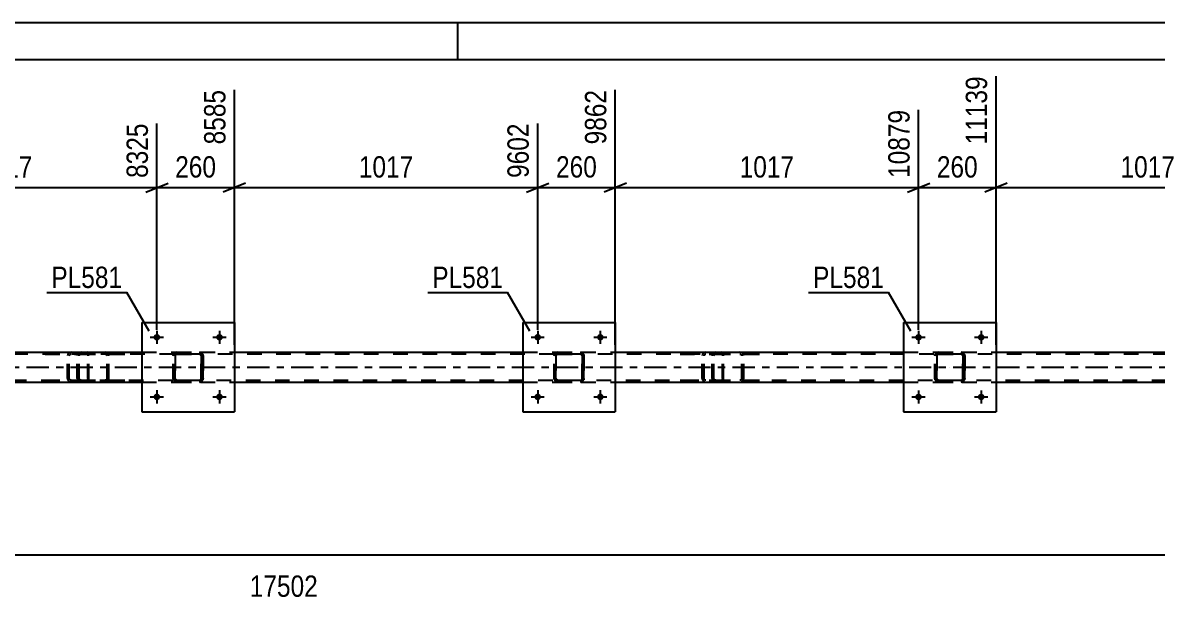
# Model space of a CAD drawing. Header units: millimetres. Extents: x 0 to 841, y 0 to 594.
# Drawn here: x 362.6 to 514.8, y 516.4 to 594 of the extents above; entities that cross this region are included whole.
import ezdxf

# ---------------------------------------------------------------- set-up
doc = ezdxf.new("R2010")
doc.units = ezdxf.units.MM
doc.linetypes.add('DXK_LINE_DOT2', pattern=[3.9198, 1.9599, -1.9599])
doc.linetypes.add('DXK_LINE_DOT3', pattern=[5.9187, 2.979, -0.9799, 0.9799, -0.9799])
doc.styles.add('Arial Narrow', font='ARIALN.TTF', dxfattribs={"height": 0.2})

# ---------------------------------------------------------------- blocks, each defined once
blk = doc.blocks.new('Unknown-122567824-1133')
at = {"color": 5, "linetype": 'Continuous'}
for p, q in [((841, 594), (0, 594)), ((421, 589), (421, 594)), ((836, 589), (5, 589))]:
    blk.add_line(p, q, dxfattribs=at)
blk = doc.blocks.new('Part-122567824-35191 - 35185')
at = {"color": 7, "linetype": 'DXK_LINE_DOT2'}
for p, q in [((365.64, 549.78), (371.21, 549.78)), ((365.64, 549.54), (371.21, 549.54)), ((368.65, 549.47), (368.62, 549.3)), ((368.65, 549.49), (368.65, 549.47)), ((368.87, 549.3), (368.89, 549.4)), ((368.89, 549.4), (368.94, 549.47)), ((369.12, 549.78), (368.93, 549.75)), ((368.94, 549.47), (369.02, 549.53)), ((369.02, 549.53), (369.12, 549.54)), ((369.93, 549.54), (369.93, 549.78)), ((371.31, 549.75), (371.21, 549.78)), ((371.21, 549.54), (371.26, 549.53)), ((371.26, 549.53), (371.31, 549.47)), ((371.4, 549.64), (371.31, 549.75)), ((371.31, 549.47), (371.33, 549.4)), ((371.33, 549.4), (371.34, 549.3)), ((371.46, 549.49), (371.4, 549.64)), ((371.48, 549.3), (371.46, 549.49)), ((368.62, 546.26), (368.62, 549.3)), ((368.87, 546.26), (368.87, 549.3)), ((371.34, 546.26), (371.34, 549.3)), ((371.48, 546.26), (371.48, 549.3)), ((365.64, 546.02), (371.21, 546.02)), ((365.64, 545.78), (371.21, 545.78)), ((368.62, 546.26), (368.63, 546.17)), ((368.63, 546.17), (368.65, 546.08)), ((368.89, 546.17), (368.87, 546.26)), ((368.94, 546.09), (368.89, 546.17)), ((368.93, 545.82), (369.12, 545.78)), ((369.02, 546.04), (368.94, 546.09)), ((369.12, 546.02), (369.02, 546.04)), ((369.93, 545.78), (369.93, 546.02)), ((371.26, 546.04), (371.21, 546.02)), ((371.21, 545.78), (371.31, 545.82)), ((371.31, 546.09), (371.26, 546.04)), ((371.33, 546.17), (371.31, 546.09)), ((371.31, 545.82), (371.4, 545.93)), ((371.34, 546.26), (371.33, 546.17)), ((371.4, 545.93), (371.46, 546.08)), ((371.46, 546.08), (371.48, 546.26))]:
    blk.add_line(p, q, dxfattribs=at)
for centre, start, end in [((369.1, 549.29), 111.1941, 156.1506), ((369.1, 546.28), 203.8494, 248.8059)]:
    blk.add_arc(centre, 0.492, start, end, dxfattribs=at)
blk = doc.blocks.new('Part-122567824-35192 - 35185')
at = {"color": 7, "linetype": 'DXK_LINE_DOT2'}
for p, q in [((369.97, 549.47), (369.93, 549.3)), ((369.97, 549.49), (369.97, 549.47)), ((370.19, 549.3), (370.21, 549.4)), ((370.21, 549.4), (370.26, 549.47)), ((370.44, 549.78), (370.25, 549.75)), ((370.26, 549.47), (370.35, 549.53)), ((370.35, 549.53), (370.44, 549.54)), ((370.44, 549.78), (377.74, 549.78)), ((370.44, 549.54), (377.74, 549.54)), ((373.87, 549.75), (373.68, 549.78)), ((373.68, 549.54), (373.78, 549.53)), ((373.78, 549.53), (373.86, 549.47)), ((373.86, 549.47), (373.91, 549.4)), ((373.91, 549.4), (373.93, 549.3)), ((374.15, 549.47), (374.15, 549.49)), ((374.19, 549.3), (374.15, 549.47)), ((369.93, 546.26), (369.93, 549.3)), ((370.19, 546.26), (370.19, 549.3)), ((373.93, 546.26), (373.93, 549.3)), ((374.19, 546.26), (374.19, 549.3)), ((369.93, 546.26), (369.95, 546.17)), ((369.95, 546.17), (369.97, 546.08)), ((370.21, 546.17), (370.19, 546.26)), ((370.26, 546.09), (370.21, 546.17)), ((370.25, 545.82), (370.44, 545.78)), ((370.35, 546.04), (370.26, 546.09)), ((370.44, 546.02), (370.35, 546.04)), ((370.44, 546.02), (377.74, 546.02)), ((370.44, 545.78), (377.74, 545.78)), ((373.78, 546.04), (373.68, 546.02)), ((373.68, 545.78), (373.87, 545.82)), ((373.86, 546.09), (373.78, 546.04)), ((373.91, 546.17), (373.86, 546.09)), ((373.93, 546.26), (373.91, 546.17)), ((374.15, 546.08), (374.17, 546.17)), ((374.17, 546.17), (374.19, 546.26))]:
    blk.add_line(p, q, dxfattribs=at)
for centre, start, end in [((370.42, 549.28), 110.7583, 155.68), ((373.7, 549.28), 24.32, 69.2417), ((370.42, 546.29), 204.32, 249.2417), ((373.7, 546.29), 290.7583, 335.68)]:
    blk.add_arc(centre, 0.496, start, end, dxfattribs=at)
blk = doc.blocks.new('Part-122567824-35193 - 35185')
at = {"color": 7, "linetype": 'DXK_LINE_DOT2'}
for p, q in [((450.78, 549.78), (456.34, 549.78)), ((450.78, 549.54), (456.34, 549.54)), ((453.78, 549.47), (453.75, 549.3)), ((453.79, 549.49), (453.78, 549.47)), ((454, 549.3), (454.02, 549.4)), ((454.02, 549.4), (454.07, 549.47)), ((454.25, 549.78), (454.06, 549.75)), ((454.07, 549.47), (454.16, 549.53)), ((454.16, 549.53), (454.25, 549.54)), ((455.07, 549.54), (455.07, 549.78)), ((456.45, 549.75), (456.34, 549.78)), ((456.34, 549.54), (456.4, 549.53)), ((456.4, 549.53), (456.44, 549.47)), ((456.44, 549.47), (456.47, 549.4)), ((456.54, 549.64), (456.45, 549.75)), ((456.47, 549.4), (456.48, 549.3)), ((456.59, 549.49), (456.54, 549.64)), ((456.61, 549.3), (456.59, 549.49)), ((453.75, 546.26), (453.75, 549.3)), ((454, 546.26), (454, 549.3)), ((456.48, 546.26), (456.48, 549.3)), ((456.61, 546.26), (456.61, 549.3)), ((450.78, 546.02), (456.34, 546.02)), ((450.78, 545.78), (456.34, 545.78)), ((453.75, 546.26), (453.77, 546.17)), ((453.77, 546.17), (453.79, 546.08)), ((454.02, 546.17), (454, 546.26)), ((454.07, 546.09), (454.02, 546.17)), ((454.06, 545.82), (454.25, 545.78)), ((454.16, 546.04), (454.07, 546.09)), ((454.25, 546.02), (454.16, 546.04)), ((455.07, 545.78), (455.07, 546.02)), ((456.4, 546.04), (456.34, 546.02)), ((456.34, 545.78), (456.45, 545.82)), ((456.44, 546.09), (456.4, 546.04)), ((456.47, 546.17), (456.44, 546.09)), ((456.45, 545.82), (456.54, 545.93)), ((456.48, 546.26), (456.47, 546.17)), ((456.54, 545.93), (456.59, 546.08)), ((456.59, 546.08), (456.61, 546.26))]:
    blk.add_line(p, q, dxfattribs=at)
for centre, start, end in [((454.24, 549.29), 111.1941, 156.1506), ((454.24, 546.28), 203.8494, 248.8059)]:
    blk.add_arc(centre, 0.492, start, end, dxfattribs=at)
blk = doc.blocks.new('Part-122567824-35194 - 35185')
at = {"color": 7, "linetype": 'DXK_LINE_DOT2'}
for p, q in [((455.1, 549.47), (455.07, 549.3)), ((455.11, 549.49), (455.1, 549.47)), ((455.32, 549.3), (455.34, 549.4)), ((455.34, 549.4), (455.4, 549.47)), ((455.58, 549.78), (455.38, 549.75)), ((455.4, 549.47), (455.48, 549.53)), ((455.48, 549.53), (455.58, 549.54)), ((455.58, 549.78), (462.87, 549.78)), ((455.58, 549.54), (462.87, 549.54)), ((459.01, 549.75), (458.81, 549.78)), ((458.81, 549.54), (458.91, 549.53)), ((458.91, 549.53), (458.99, 549.47)), ((458.99, 549.47), (459.05, 549.4)), ((459.05, 549.4), (459.07, 549.3)), ((459.29, 549.47), (459.29, 549.49)), ((459.32, 549.3), (459.29, 549.47)), ((455.07, 546.26), (455.07, 549.3)), ((455.32, 546.26), (455.32, 549.3)), ((459.07, 546.26), (459.07, 549.3)), ((459.32, 546.26), (459.32, 549.3)), ((455.07, 546.26), (455.09, 546.17)), ((455.09, 546.17), (455.11, 546.08)), ((455.34, 546.17), (455.32, 546.26)), ((455.4, 546.09), (455.34, 546.17)), ((455.38, 545.82), (455.58, 545.78)), ((455.48, 546.04), (455.4, 546.09)), ((455.58, 546.02), (455.48, 546.04)), ((455.58, 546.02), (462.87, 546.02)), ((455.58, 545.78), (462.87, 545.78)), ((458.91, 546.04), (458.81, 546.02)), ((458.81, 545.78), (459.01, 545.82)), ((458.99, 546.09), (458.91, 546.04)), ((459.05, 546.17), (458.99, 546.09)), ((459.07, 546.26), (459.05, 546.17)), ((459.29, 546.08), (459.3, 546.17)), ((459.3, 546.17), (459.32, 546.26))]:
    blk.add_line(p, q, dxfattribs=at)
for centre, start, end in [((455.56, 549.28), 110.7583, 155.68), ((458.83, 549.28), 24.32, 69.2417), ((455.56, 546.29), 204.32, 249.2417), ((458.83, 546.29), 290.7583, 335.68)]:
    blk.add_arc(centre, 0.496, start, end, dxfattribs=at)
blk = doc.blocks.new('Bolt-122567824-35326 - 35185')
at = {"linetype": 'Continuous'}
for points in [[(381.05, 543.79, -1), (380.17, 543.79, -1)], [(389.45, 543.79, -1), (388.57, 543.79, -1)]]:
    blk.add_hatch(color=1, dxfattribs=at).paths.add_polyline_path(points)
at = {"color": 1, "linetype": 'Continuous'}
for p, q in [((379.73, 543.79), (381.49, 543.79)), ((380.61, 544.67), (380.61, 542.91)), ((388.13, 543.79), (389.89, 543.79)), ((389.01, 544.67), (389.01, 542.91))]:
    blk.add_line(p, q, dxfattribs=at)
blk = doc.blocks.new('Bolt-122567824-35327 - 35185')
at = {"linetype": 'Continuous'}
for points in [[(381.05, 551.79, -1), (380.17, 551.79, -1)], [(389.45, 551.79, -1), (388.57, 551.79, -1)]]:
    blk.add_hatch(color=1, dxfattribs=at).paths.add_polyline_path(points)
at = {"color": 1, "linetype": 'Continuous'}
for p, q in [((380.61, 552.67), (380.61, 550.91)), ((389.01, 552.67), (389.01, 550.91)), ((379.73, 551.79), (381.49, 551.79)), ((388.13, 551.79), (389.89, 551.79))]:
    blk.add_line(p, q, dxfattribs=at)
blk = doc.blocks.new('Part-122567824-35201 - 35185')
at = {"color": 7, "linetype": 'DXK_LINE_DOT2'}
for p, q in [((606.34, 549.54), (47.6, 549.54)), ((378.61, 549.78), (391.01, 549.78)), ((429.69, 549.78), (442.09, 549.78)), ((480.77, 549.78), (493.17, 549.78)), ((47.6, 546.02), (606.34, 546.02)), ((378.61, 545.78), (391.01, 545.78)), ((429.69, 545.78), (442.09, 545.78)), ((480.77, 545.78), (493.17, 545.78))]:
    blk.add_line(p, q, dxfattribs=at)
at = {"color": 2, "linetype": 'Continuous'}
for p, q in [((339.93, 549.78), (378.61, 549.78)), ((391.01, 549.78), (429.69, 549.78)), ((442.09, 549.78), (480.77, 549.78)), ((493.17, 549.78), (531.86, 549.78)), ((339.93, 545.78), (378.61, 545.78)), ((391.01, 545.78), (429.69, 545.78)), ((442.09, 545.78), (480.77, 545.78)), ((493.17, 545.78), (531.86, 545.78))]:
    blk.add_line(p, q, dxfattribs=at)
at = {"color": 7, "linetype": 'DXK_LINE_DOT3'}
blk.add_line((37.6, 547.78), (616.34, 547.78), dxfattribs=at)
blk = doc.blocks.new('Bolt-122567824-35331 - 35185')
at = {"linetype": 'Continuous'}
for points in [[(483.21, 551.78, -1), (482.33, 551.78, -1)], [(491.61, 551.78, -1), (490.73, 551.78, -1)]]:
    blk.add_hatch(color=1, dxfattribs=at).paths.add_polyline_path(points)
at = {"color": 1, "linetype": 'Continuous'}
for p, q in [((482.77, 552.66), (482.77, 550.9)), ((491.17, 552.66), (491.17, 550.9)), ((481.89, 551.78), (483.65, 551.78)), ((490.29, 551.78), (492.05, 551.78))]:
    blk.add_line(p, q, dxfattribs=at)
blk = doc.blocks.new('Part-122567824-35280 - 35185')
at = {"color": 7, "linetype": 'DXK_LINE_DOT2'}
for p, q in [((382.81, 549.3), (382.85, 549.49)), ((382.85, 549.49), (382.81, 549.3)), ((383.05, 549.3), (383.07, 549.4)), ((383.07, 549.4), (383.05, 549.3)), ((383.07, 549.4), (383.12, 549.47)), ((383.12, 549.47), (383.07, 549.4)), ((383.11, 549.75), (383.29, 549.78)), ((383.29, 549.78), (383.11, 549.75)), ((383.12, 549.47), (383.2, 549.53)), ((383.2, 549.53), (383.12, 549.47)), ((383.2, 549.53), (383.29, 549.54)), ((383.29, 549.78), (386.33, 549.78)), ((383.29, 549.54), (386.33, 549.54)), ((386.33, 549.78), (386.52, 549.75)), ((386.52, 549.75), (386.33, 549.78)), ((386.33, 549.54), (386.43, 549.53)), ((386.43, 549.53), (386.5, 549.47)), ((386.5, 549.47), (386.43, 549.53)), ((386.5, 549.47), (386.56, 549.4)), ((386.56, 549.4), (386.5, 549.47)), ((386.56, 549.4), (386.57, 549.3)), ((386.57, 549.3), (386.56, 549.4)), ((386.78, 549.49), (386.81, 549.3)), ((386.81, 549.3), (386.78, 549.49)), ((382.81, 546.26), (382.81, 549.3)), ((382.81, 549.3), (382.81, 549.3)), ((382.81, 546.26), (382.81, 549.3)), ((383.05, 546.26), (383.05, 549.3)), ((383.05, 549.3), (383.05, 549.3)), ((383.05, 549.3), (383.05, 546.26)), ((386.57, 546.26), (386.57, 549.3)), ((386.57, 549.3), (386.57, 549.3)), ((386.57, 549.3), (386.57, 546.26)), ((386.81, 546.26), (386.81, 549.3)), ((386.81, 549.3), (386.81, 549.3)), ((386.81, 549.3), (386.81, 546.26)), ((382.81, 546.26), (382.81, 546.26)), ((382.85, 546.08), (382.81, 546.26)), ((382.81, 546.26), (382.85, 546.08)), ((383.05, 546.26), (383.05, 546.26)), ((383.07, 546.17), (383.05, 546.26)), ((383.05, 546.26), (383.07, 546.17)), ((383.12, 546.09), (383.07, 546.17)), ((383.07, 546.17), (383.12, 546.09)), ((383.29, 545.78), (383.11, 545.82)), ((383.11, 545.82), (383.29, 545.78)), ((383.2, 546.04), (383.12, 546.09)), ((383.12, 546.09), (383.2, 546.04)), ((383.29, 546.02), (383.2, 546.04)), ((383.29, 546.02), (386.33, 546.02)), ((383.29, 545.78), (386.33, 545.78)), ((386.33, 546.02), (386.43, 546.04)), ((386.52, 545.82), (386.33, 545.78)), ((386.33, 545.78), (386.52, 545.82)), ((386.5, 546.09), (386.43, 546.04)), ((386.43, 546.04), (386.5, 546.09)), ((386.56, 546.17), (386.5, 546.09)), ((386.5, 546.09), (386.56, 546.17)), ((386.57, 546.26), (386.56, 546.17)), ((386.56, 546.17), (386.57, 546.26)), ((386.57, 546.26), (386.57, 546.26)), ((386.81, 546.26), (386.78, 546.08)), ((386.78, 546.08), (386.81, 546.26)), ((386.81, 546.26), (386.81, 546.26))]:
    blk.add_line(p, q, dxfattribs=at)
at = {"color": 7, "linetype": 'DXK_LINE_DOT3'}
blk.add_line((384.81, 547.78), (384.81, 547.78), dxfattribs=at)
at = {"color": 7, "linetype": 'DXK_LINE_DOT2'}
for centre, start, end in [((383.29, 549.3), 112.5, 157.5), ((383.29, 549.3), 112.5, 157.5), ((386.33, 549.3), 22.5, 67.5), ((386.33, 549.3), 22.5, 67.5), ((383.29, 546.26), 202.5, 247.5), ((383.29, 546.26), 202.5, 247.5), ((386.33, 546.26), 292.5, 337.5), ((386.33, 546.26), 292.5, 337.5)]:
    blk.add_arc(centre, 0.48, start, end, dxfattribs=at)
blk = doc.blocks.new('Bolt-122567824-35328 - 35185')
at = {"linetype": 'Continuous'}
for points in [[(432.13, 543.79, -1), (431.25, 543.79, -1)], [(440.53, 543.79, -1), (439.65, 543.79, -1)]]:
    blk.add_hatch(color=1, dxfattribs=at).paths.add_polyline_path(points)
at = {"color": 1, "linetype": 'Continuous'}
for p, q in [((430.81, 543.79), (432.57, 543.79)), ((431.69, 544.67), (431.69, 542.91)), ((439.21, 543.79), (440.97, 543.79)), ((440.09, 544.67), (440.09, 542.91))]:
    blk.add_line(p, q, dxfattribs=at)
blk = doc.blocks.new('Part-122567824-35281 - 35185')
at = {"color": 2, "linetype": 'Continuous'}
for p, q in [((378.61, 553.78), (378.61, 541.78)), ((378.61, 553.78), (391.01, 553.78)), ((391.01, 553.78), (391.01, 541.78)), ((378.61, 541.78), (391.01, 541.78))]:
    blk.add_line(p, q, dxfattribs=at)
blk = doc.blocks.new('Part-122567824-35282 - 35185')
at = {"color": 7, "linetype": 'DXK_LINE_DOT2'}
for p, q in [((433.89, 549.3), (433.93, 549.49)), ((433.93, 549.49), (433.89, 549.3)), ((434.13, 549.3), (434.15, 549.4)), ((434.15, 549.4), (434.13, 549.3)), ((434.15, 549.4), (434.2, 549.47)), ((434.2, 549.47), (434.15, 549.4)), ((434.19, 549.75), (434.37, 549.78)), ((434.37, 549.78), (434.19, 549.75)), ((434.2, 549.47), (434.28, 549.53)), ((434.28, 549.53), (434.2, 549.47)), ((434.28, 549.53), (434.37, 549.54)), ((434.37, 549.78), (437.41, 549.78)), ((434.37, 549.54), (437.41, 549.54)), ((437.41, 549.78), (437.6, 549.75)), ((437.6, 549.75), (437.41, 549.78)), ((437.41, 549.54), (437.51, 549.53)), ((437.51, 549.53), (437.58, 549.47)), ((437.58, 549.47), (437.51, 549.53)), ((437.58, 549.47), (437.64, 549.4)), ((437.64, 549.4), (437.58, 549.47)), ((437.64, 549.4), (437.65, 549.3)), ((437.65, 549.3), (437.64, 549.4)), ((437.86, 549.49), (437.89, 549.3)), ((437.89, 549.3), (437.86, 549.49)), ((433.89, 546.26), (433.89, 549.3)), ((433.89, 549.3), (433.89, 549.3)), ((433.89, 546.26), (433.89, 549.3)), ((434.13, 546.26), (434.13, 549.3)), ((434.13, 549.3), (434.13, 549.3)), ((434.13, 549.3), (434.13, 546.26)), ((437.65, 546.26), (437.65, 549.3)), ((437.65, 549.3), (437.65, 549.3)), ((437.65, 549.3), (437.65, 546.26)), ((437.89, 546.26), (437.89, 549.3)), ((437.89, 549.3), (437.89, 549.3)), ((437.89, 549.3), (437.89, 546.26)), ((433.89, 546.26), (433.89, 546.26)), ((433.93, 546.08), (433.89, 546.26)), ((433.89, 546.26), (433.93, 546.08)), ((434.13, 546.26), (434.13, 546.26)), ((434.15, 546.17), (434.13, 546.26)), ((434.13, 546.26), (434.15, 546.17)), ((434.2, 546.09), (434.15, 546.17)), ((434.15, 546.17), (434.2, 546.09)), ((434.37, 545.78), (434.19, 545.82)), ((434.19, 545.82), (434.37, 545.78)), ((434.28, 546.04), (434.2, 546.09)), ((434.2, 546.09), (434.28, 546.04)), ((434.37, 546.02), (434.28, 546.04)), ((434.37, 546.02), (437.41, 546.02)), ((434.37, 545.78), (437.41, 545.78)), ((437.41, 546.02), (437.51, 546.04)), ((437.6, 545.82), (437.41, 545.78)), ((437.41, 545.78), (437.6, 545.82)), ((437.58, 546.09), (437.51, 546.04)), ((437.51, 546.04), (437.58, 546.09)), ((437.64, 546.17), (437.58, 546.09)), ((437.58, 546.09), (437.64, 546.17)), ((437.65, 546.26), (437.64, 546.17)), ((437.64, 546.17), (437.65, 546.26)), ((437.65, 546.26), (437.65, 546.26)), ((437.89, 546.26), (437.86, 546.08)), ((437.86, 546.08), (437.89, 546.26)), ((437.89, 546.26), (437.89, 546.26))]:
    blk.add_line(p, q, dxfattribs=at)
at = {"color": 7, "linetype": 'DXK_LINE_DOT3'}
blk.add_line((435.89, 547.78), (435.89, 547.78), dxfattribs=at)
at = {"color": 7, "linetype": 'DXK_LINE_DOT2'}
for centre, start, end in [((434.37, 549.3), 112.5, 157.5), ((434.37, 549.3), 112.5, 157.5), ((437.41, 549.3), 22.5, 67.5), ((437.41, 549.3), 22.5, 67.5), ((434.37, 546.26), 202.5, 247.5), ((434.37, 546.26), 202.5, 247.5), ((437.41, 546.26), 292.5, 337.5), ((437.41, 546.26), 292.5, 337.5)]:
    blk.add_arc(centre, 0.48, start, end, dxfattribs=at)
blk = doc.blocks.new('Part-122567824-35283 - 35185')
at = {"color": 2, "linetype": 'Continuous'}
for p, q in [((429.69, 553.78), (429.69, 541.78)), ((429.69, 553.78), (442.09, 553.78)), ((442.09, 553.78), (442.09, 541.78)), ((429.69, 541.78), (442.09, 541.78))]:
    blk.add_line(p, q, dxfattribs=at)
blk = doc.blocks.new('Part-122567824-35284 - 35185')
at = {"color": 7, "linetype": 'DXK_LINE_DOT2'}
for p, q in [((484.97, 549.3), (485.01, 549.49)), ((485.01, 549.49), (484.97, 549.3)), ((485.21, 549.3), (485.23, 549.4)), ((485.23, 549.4), (485.21, 549.3)), ((485.23, 549.4), (485.28, 549.47)), ((485.28, 549.47), (485.23, 549.4)), ((485.27, 549.75), (485.45, 549.78)), ((485.45, 549.78), (485.27, 549.75)), ((485.28, 549.47), (485.36, 549.53)), ((485.36, 549.53), (485.28, 549.47)), ((485.36, 549.53), (485.45, 549.54)), ((485.45, 549.78), (488.49, 549.78)), ((485.45, 549.54), (488.49, 549.54)), ((488.49, 549.78), (488.68, 549.75)), ((488.68, 549.75), (488.49, 549.78)), ((488.49, 549.54), (488.59, 549.53)), ((488.59, 549.53), (488.66, 549.47)), ((488.66, 549.47), (488.59, 549.53)), ((488.66, 549.47), (488.72, 549.4)), ((488.72, 549.4), (488.66, 549.47)), ((488.72, 549.4), (488.73, 549.3)), ((488.73, 549.3), (488.72, 549.4)), ((488.94, 549.49), (488.97, 549.3)), ((488.97, 549.3), (488.94, 549.49)), ((484.97, 546.26), (484.97, 549.3)), ((484.97, 549.3), (484.97, 549.3)), ((484.97, 546.26), (484.97, 549.3)), ((485.21, 546.26), (485.21, 549.3)), ((485.21, 549.3), (485.21, 549.3)), ((485.21, 549.3), (485.21, 546.26)), ((488.73, 546.26), (488.73, 549.3)), ((488.73, 549.3), (488.73, 549.3)), ((488.73, 549.3), (488.73, 546.26)), ((488.97, 546.26), (488.97, 549.3)), ((488.97, 549.3), (488.97, 549.3)), ((488.97, 549.3), (488.97, 546.26)), ((484.97, 546.26), (484.97, 546.26)), ((485.01, 546.08), (484.97, 546.26)), ((484.97, 546.26), (485.01, 546.08)), ((485.21, 546.26), (485.21, 546.26)), ((485.23, 546.17), (485.21, 546.26)), ((485.21, 546.26), (485.23, 546.17)), ((485.28, 546.09), (485.23, 546.17)), ((485.23, 546.17), (485.28, 546.09)), ((485.45, 545.78), (485.27, 545.82)), ((485.27, 545.82), (485.45, 545.78)), ((485.36, 546.04), (485.28, 546.09)), ((485.28, 546.09), (485.36, 546.04)), ((485.45, 546.02), (485.36, 546.04)), ((485.45, 546.02), (488.49, 546.02)), ((485.45, 545.78), (488.49, 545.78)), ((488.49, 546.02), (488.59, 546.04)), ((488.68, 545.82), (488.49, 545.78)), ((488.49, 545.78), (488.68, 545.82)), ((488.66, 546.09), (488.59, 546.04)), ((488.59, 546.04), (488.66, 546.09)), ((488.72, 546.17), (488.66, 546.09)), ((488.66, 546.09), (488.72, 546.17)), ((488.73, 546.26), (488.72, 546.17)), ((488.72, 546.17), (488.73, 546.26)), ((488.73, 546.26), (488.73, 546.26)), ((488.97, 546.26), (488.94, 546.08)), ((488.94, 546.08), (488.97, 546.26)), ((488.97, 546.26), (488.97, 546.26))]:
    blk.add_line(p, q, dxfattribs=at)
at = {"color": 7, "linetype": 'DXK_LINE_DOT3'}
blk.add_line((486.97, 547.78), (486.97, 547.78), dxfattribs=at)
at = {"color": 7, "linetype": 'DXK_LINE_DOT2'}
for centre, start, end in [((485.45, 549.3), 112.5, 157.5), ((485.45, 549.3), 112.5, 157.5), ((488.49, 549.3), 22.5, 67.5), ((488.49, 549.3), 22.5, 67.5), ((485.45, 546.26), 202.5, 247.5), ((485.45, 546.26), 202.5, 247.5), ((488.49, 546.26), 292.5, 337.5), ((488.49, 546.26), 292.5, 337.5)]:
    blk.add_arc(centre, 0.48, start, end, dxfattribs=at)
blk = doc.blocks.new('Part-122567824-35285 - 35185')
at = {"color": 2, "linetype": 'Continuous'}
for p, q in [((480.77, 553.78), (480.77, 541.78)), ((480.77, 553.78), (493.17, 553.78)), ((493.17, 553.78), (493.17, 541.78)), ((480.77, 541.78), (493.17, 541.78))]:
    blk.add_line(p, q, dxfattribs=at)
blk = doc.blocks.new('Bolt-122567824-35329 - 35185')
at = {"linetype": 'Continuous'}
for points in [[(432.13, 551.79, -1), (431.25, 551.79, -1)], [(440.53, 551.79, -1), (439.65, 551.79, -1)]]:
    blk.add_hatch(color=1, dxfattribs=at).paths.add_polyline_path(points)
at = {"color": 1, "linetype": 'Continuous'}
for p, q in [((431.69, 552.67), (431.69, 550.91)), ((440.09, 552.67), (440.09, 550.91)), ((430.81, 551.79), (432.57, 551.79)), ((439.21, 551.79), (440.97, 551.79))]:
    blk.add_line(p, q, dxfattribs=at)
blk = doc.blocks.new('Bolt-122567824-35330 - 35185')
at = {"linetype": 'Continuous'}
for points in [[(483.21, 543.78, -1), (482.33, 543.78, -1)], [(491.61, 543.78, -1), (490.73, 543.78, -1)]]:
    blk.add_hatch(color=1, dxfattribs=at).paths.add_polyline_path(points)
at = {"color": 1, "linetype": 'Continuous'}
for p, q in [((481.89, 543.78), (483.65, 543.78)), ((482.77, 544.66), (482.77, 542.9)), ((490.29, 543.78), (492.05, 543.78)), ((491.17, 544.66), (491.17, 542.9))]:
    blk.add_line(p, q, dxfattribs=at)
blk = doc.blocks.new('StraightDimension-122567824-48783 - 35185')
at = {"color": 7, "linetype": 'Continuous'}
for p, q in [((391.01, 550.78), (391.01, 584.98)), ((380.61, 552.79), (380.61, 580.48)), ((379.11, 571.27), (382.11, 572.47)), ((392.51, 572.47), (389.51, 571.27)), ((380.61, 571.87), (391.01, 571.87))]:
    blk.add_line(p, q, dxfattribs=at)
at = {"color": 0}
blk.add_wipeout([(389.16, 572.62), (389.16, 576.82), (382.47, 576.82), (382.47, 572.62)], dxfattribs=at)
at = {"color": 3, "style": 'Arial Narrow'}
blk.add_text('260', height=2.863, dxfattribs=at).set_placement((383.07, 573.22))
at = {"color": 0, "linetype": 'Continuous'}
blk.add_wipeout([(390.41, 585.58), (386.21, 585.58), (386.21, 577.07), (390.41, 577.07)], dxfattribs=at)
at = {"color": 3, "linetype": 'Continuous', "style": 'Arial Narrow'}
blk.add_text('8585', height=2.863, rotation=90.0002, dxfattribs=at).set_placement((389.81, 577.67))
blk = doc.blocks.new('StraightDimension-122567824-48778 - 35185')
at = {"color": 7, "linetype": 'Continuous'}
for p, q in [((493.17, 550.78), (493.17, 586.81)), ((533.86, 552.78), (533.86, 582.31)), ((494.67, 572.47), (491.67, 571.27)), ((532.36, 571.27), (535.36, 572.47)), ((493.17, 571.87), (533.86, 571.87))]:
    blk.add_line(p, q, dxfattribs=at)
at = {"color": 0, "linetype": 'Continuous'}
blk.add_wipeout([(533.26, 582.91), (529.06, 582.91), (529.06, 572.57), (533.26, 572.57)], dxfattribs=at)
at = {"color": 0}
blk.add_wipeout([(517.77, 572.62), (517.77, 576.82), (509.26, 576.82), (509.26, 572.62)], dxfattribs=at)
at = {"color": 3, "linetype": 'Continuous', "style": 'Arial Narrow'}
blk.add_text('12156', height=2.863, rotation=90.0002, dxfattribs=at).set_placement((532.66, 573.17))
at = {"color": 3, "style": 'Arial Narrow'}
blk.add_text('1017', height=2.863, dxfattribs=at).set_placement((509.86, 573.22))
blk = doc.blocks.new('StraightDimension-122567824-48779 - 35185')
at = {"color": 7, "linetype": 'Continuous'}
for p, q in [((493.17, 550.78), (493.17, 586.81)), ((482.77, 552.78), (482.77, 582.31)), ((481.27, 571.27), (484.27, 572.47)), ((494.67, 572.47), (491.67, 571.27)), ((482.77, 571.87), (493.17, 571.87))]:
    blk.add_line(p, q, dxfattribs=at)
at = {"color": 0}
blk.add_wipeout([(491.32, 572.62), (491.32, 576.82), (484.63, 576.82), (484.63, 572.62)], dxfattribs=at)
at = {"color": 3, "style": 'Arial Narrow'}
blk.add_text('260', height=2.863, dxfattribs=at).set_placement((485.23, 573.22))
at = {"color": 0, "linetype": 'Continuous'}
blk.add_wipeout([(492.57, 587.41), (488.37, 587.41), (488.37, 577.07), (492.57, 577.07)], dxfattribs=at)
at = {"color": 3, "linetype": 'Continuous', "style": 'Arial Narrow'}
blk.add_text('11139', height=2.863, rotation=90.0002, dxfattribs=at).set_placement((491.97, 577.67))
blk = doc.blocks.new('StraightDimension-122567824-48780 - 35185')
at = {"color": 7, "linetype": 'Continuous'}
for p, q in [((442.09, 550.78), (442.09, 584.98)), ((482.77, 552.78), (482.77, 582.31)), ((443.59, 572.47), (440.59, 571.27)), ((481.27, 571.27), (484.27, 572.47)), ((442.09, 571.87), (482.77, 571.87))]:
    blk.add_line(p, q, dxfattribs=at)
at = {"color": 0, "linetype": 'Continuous'}
blk.add_wipeout([(482.17, 582.91), (477.97, 582.91), (477.97, 572.57), (482.17, 572.57)], dxfattribs=at)
at = {"color": 0}
blk.add_wipeout([(466.69, 572.62), (466.69, 576.82), (458.18, 576.82), (458.18, 572.62)], dxfattribs=at)
at = {"color": 3, "linetype": 'Continuous', "style": 'Arial Narrow'}
blk.add_text('10879', height=2.863, rotation=90.0002, dxfattribs=at).set_placement((481.57, 573.17))
at = {"color": 3, "style": 'Arial Narrow'}
blk.add_text('1017', height=2.863, dxfattribs=at).set_placement((458.78, 573.22))
blk = doc.blocks.new('StraightDimension-122567824-48781 - 35185')
at = {"color": 7, "linetype": 'Continuous'}
for p, q in [((442.09, 550.78), (442.09, 584.98)), ((431.69, 552.79), (431.69, 580.48)), ((430.19, 571.27), (433.19, 572.47)), ((443.59, 572.47), (440.59, 571.27)), ((431.69, 571.87), (442.09, 571.87))]:
    blk.add_line(p, q, dxfattribs=at)
at = {"color": 0}
blk.add_wipeout([(440.24, 572.62), (440.24, 576.82), (433.55, 576.82), (433.55, 572.62)], dxfattribs=at)
at = {"color": 3, "style": 'Arial Narrow'}
blk.add_text('260', height=2.863, dxfattribs=at).set_placement((434.15, 573.22))
at = {"color": 0, "linetype": 'Continuous'}
blk.add_wipeout([(441.49, 585.58), (437.29, 585.58), (437.29, 577.07), (441.49, 577.07)], dxfattribs=at)
at = {"color": 3, "linetype": 'Continuous', "style": 'Arial Narrow'}
blk.add_text('9862', height=2.863, rotation=90.0002, dxfattribs=at).set_placement((440.89, 577.67))
blk = doc.blocks.new('StraightDimension-122567824-48782 - 35185')
at = {"color": 7, "linetype": 'Continuous'}
for p, q in [((391.01, 550.78), (391.01, 584.98)), ((431.69, 552.79), (431.69, 580.48)), ((392.51, 572.47), (389.51, 571.27)), ((430.19, 571.27), (433.19, 572.47)), ((391.01, 571.87), (431.69, 571.87))]:
    blk.add_line(p, q, dxfattribs=at)
at = {"color": 0, "linetype": 'Continuous'}
blk.add_wipeout([(431.09, 581.08), (426.89, 581.08), (426.89, 572.57), (431.09, 572.57)], dxfattribs=at)
at = {"color": 0}
blk.add_wipeout([(415.61, 572.62), (415.61, 576.82), (407.1, 576.82), (407.1, 572.62)], dxfattribs=at)
at = {"color": 3, "linetype": 'Continuous', "style": 'Arial Narrow'}
blk.add_text('9602', height=2.863, rotation=90.0002, dxfattribs=at).set_placement((430.49, 573.17))
at = {"color": 3, "style": 'Arial Narrow'}
blk.add_text('1017', height=2.863, dxfattribs=at).set_placement((407.7, 573.22))
blk = doc.blocks.new('StraightDimension-122567824-48784 - 35185')
at = {"color": 7, "linetype": 'Continuous'}
for p, q in [((339.93, 550.78), (339.93, 584.98)), ((380.61, 552.79), (380.61, 580.48)), ((341.43, 572.47), (338.43, 571.27)), ((379.11, 571.27), (382.11, 572.47)), ((339.93, 571.87), (380.61, 571.87))]:
    blk.add_line(p, q, dxfattribs=at)
at = {"color": 0, "linetype": 'Continuous'}
blk.add_wipeout([(380.01, 581.08), (375.81, 581.08), (375.81, 572.57), (380.01, 572.57)], dxfattribs=at)
at = {"color": 0}
blk.add_wipeout([(364.53, 572.62), (364.53, 576.82), (356.02, 576.82), (356.02, 572.62)], dxfattribs=at)
at = {"color": 3, "linetype": 'Continuous', "style": 'Arial Narrow'}
blk.add_text('8325', height=2.863, rotation=90.0002, dxfattribs=at).set_placement((379.41, 573.17))
at = {"color": 3, "style": 'Arial Narrow'}
blk.add_text('1017', height=2.863, dxfattribs=at).set_placement((356.62, 573.22))
blk = doc.blocks.new('StraightDimension-122567824-49489 - 35185')
at = {"color": 7, "linetype": 'Continuous'}
blk.add_line((47.6, 522.61), (627.88, 522.61), dxfattribs=at)
blk = doc.blocks.new('StraightDimension-122567824-49558 - 35185')
at = {"color": 0}
blk.add_wipeout([(402.81, 516.36), (402.81, 520.56), (392.47, 520.56), (392.47, 516.36)], dxfattribs=at)
at = {"color": 3, "style": 'Arial Narrow'}
blk.add_text('17502', height=2.863, dxfattribs=at).set_placement((393.07, 516.96))
blk = doc.blocks.new('Mark-122567824-49634 - 35185')
at = {"color": 0}
blk.add_wipeout([(375.97, 558.4), (375.97, 561.4), (366.46, 561.4), (366.46, 558.4)], dxfattribs=at)
blk.add_wipeout([(375.97, 558.4), (375.97, 561.4), (366.46, 561.4), (366.46, 558.4)], dxfattribs=at)
at = {"color": 30, "linetype": 'Continuous'}
for p in [(365.86, 557.8), (379.57, 552.6)]:
    blk.add_line(p, (376.57, 557.8), dxfattribs=at)
at = {"color": 3, "style": 'Arial Narrow'}
blk.add_text('PL581', height=2.863, dxfattribs=at).set_placement((366.46, 558.4))
blk = doc.blocks.new('Mark-122567824-49637 - 35185')
at = {"color": 0}
blk.add_wipeout([(427.05, 558.4), (427.05, 561.4), (417.55, 561.4), (417.55, 558.4)], dxfattribs=at)
blk.add_wipeout([(427.05, 558.4), (427.05, 561.4), (417.55, 561.4), (417.55, 558.4)], dxfattribs=at)
at = {"color": 30, "linetype": 'Continuous'}
for p in [(416.95, 557.8), (430.65, 552.6)]:
    blk.add_line(p, (427.65, 557.8), dxfattribs=at)
at = {"color": 3, "style": 'Arial Narrow'}
blk.add_text('PL581', height=2.863, dxfattribs=at).set_placement((417.55, 558.4))
blk = doc.blocks.new('Mark-122567824-49640 - 35185')
at = {"color": 0}
blk.add_wipeout([(478.13, 558.4), (478.13, 561.4), (468.63, 561.4), (468.63, 558.4)], dxfattribs=at)
blk.add_wipeout([(478.13, 558.4), (478.13, 561.4), (468.63, 561.4), (468.63, 558.4)], dxfattribs=at)
at = {"color": 30, "linetype": 'Continuous'}
for p in [(468.03, 557.8), (481.73, 552.6)]:
    blk.add_line(p, (478.73, 557.8), dxfattribs=at)
at = {"color": 3, "style": 'Arial Narrow'}
blk.add_text('PL581', height=2.863, dxfattribs=at).set_placement((468.63, 558.4))

msp = doc.modelspace()

# ---------------------------------------------------------------- block references
for name in ['Unknown-122567824-1133', 'Part-122567824-35281 - 35185', 'Bolt-122567824-35327 - 35185', 'Part-122567824-35283 - 35185', 'Bolt-122567824-35329 - 35185', 'Part-122567824-35285 - 35185', 'Bolt-122567824-35331 - 35185', 'Part-122567824-35201 - 35185', 'Part-122567824-35191 - 35185', 'Part-122567824-35192 - 35185', 'Part-122567824-35280 - 35185', 'Part-122567824-35282 - 35185', 'Part-122567824-35193 - 35185', 'Part-122567824-35194 - 35185', 'Part-122567824-35284 - 35185', 'Bolt-122567824-35326 - 35185', 'Bolt-122567824-35328 - 35185', 'Bolt-122567824-35330 - 35185']:
    msp.add_blockref(name, (0, 0))

# ---------------------------------------------------------------- next in the draw order: block references
for name in ['StraightDimension-122567824-48778 - 35185', 'StraightDimension-122567824-48783 - 35185', 'StraightDimension-122567824-49489 - 35185']:
    msp.add_blockref(name, (0, 0))

# ---------------------------------------------------------------- next in the draw order: block references
for name in ['StraightDimension-122567824-48779 - 35185', 'StraightDimension-122567824-48784 - 35185', 'StraightDimension-122567824-49558 - 35185']:
    msp.add_blockref(name, (0, 0))

# ---------------------------------------------------------------- next in the draw order: block references
for name in ['StraightDimension-122567824-48780 - 35185', 'Mark-122567824-49634 - 35185']:
    msp.add_blockref(name, (0, 0))

# ---------------------------------------------------------------- next in the draw order: block references
for name in ['StraightDimension-122567824-48781 - 35185', 'Mark-122567824-49640 - 35185']:
    msp.add_blockref(name, (0, 0))

# ---------------------------------------------------------------- next in the draw order: block references
msp.add_blockref('StraightDimension-122567824-48782 - 35185', (0, 0))

# ---------------------------------------------------------------- next in the draw order: block references
msp.add_blockref('Mark-122567824-49637 - 35185', (0, 0))

doc.saveas('drawing.dxf')
